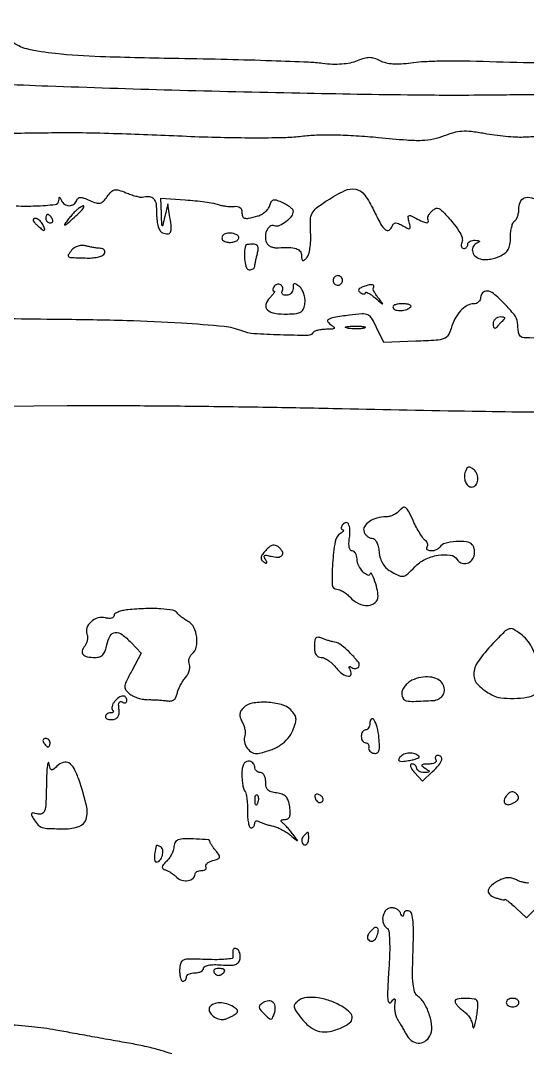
# Model space of a CAD drawing. Extents: x 0 to 5034, y 0 to 2560.
# Drawn here: x 1067.1 to 1186, y 2066.5 to 2308.5 of the extents above; entities that cross this region are included whole.
import ezdxf

# ---------------------------------------------------------------- set-up
doc = ezdxf.new("R2010")
doc.units = 0

msp = doc.modelspace()

# ---------------------------------------------------------------- linework, layer by layer
for points in [[(1336.676578, 2318.858857, -0.00002), (1264.40431, 2319.816549, -0.099619)], [(904.70368, 2295.09649, -0.000885), (934.860189, 2294.907063, -0.000561), (970, 2294.584683, 0.000346), (993.162058, 2294.362214, 0.000511), (1013.490625, 2294.201785, 0.000229), (1030.845005, 2294.090482, 0.009962), (1034.5, 2294.141531, -0.006453), (1039.2169, 2294.24052, -0.008371), (1043.541671, 2294.203048, -0.002688), (1050.435598, 2293.990772, -0.000128), (1073.5, 2293.150498, 0.002174), (1102.595487, 2292.209705, 0.001985), (1132.59759, 2291.489365, 0.002007), (1159.534698, 2291.057776, 0.005968), (1178, 2291.056495, -0.000814), (1184.119056, 2291.119146, -0.001083), (1189.68125, 2291.154983, -0.000762)], [(1190.125917, 2298.632375, -0.017633), (1185.018268, 2298.58039, -0.001666), (1172.5, 2298.936194, 0.008433), (1168.697823, 2298.992776, 0.007342), (1164.715806, 2298.926394, 0.007403), (1161.114992, 2298.760067, 0.02155), (1158.638915, 2298.501475, -0.021088), (1156.356597, 2298.260984, -0.034125), (1154.405293, 2298.27154, -0.040592), (1152.767299, 2298.527102, -0.063958), (1151.439114, 2299.032585, 0.043728), (1150.113577, 2299.599267, 0.080128), (1148.955951, 2299.782142, 0.070314), (1147.699998, 2299.600496, 0.027174), (1146.036466, 2299.015105, -0.04775), (1144.401982, 2298.51438, -0.031971), (1142.463628, 2298.245322, -0.028873), (1140.287323, 2298.209896, -0.022612), (1137.933974, 2298.414371, 0.022712), (1134.648089, 2298.699205, 0.001818), (1125.94554, 2299.024969, 0.002455), (1115.556396, 2299.32498, 0.001881), (1104.197707, 2299.554414, -0.003889), (1085.839338, 2299.998995, -0.017992), (1075.245593, 2300.720176, -0.029808), (1068.570134, 2301.821789, -0.121481), (1064.921259, 2303.652056, 0.078319)], [(1188.59236, 2281.214299, 0.007368), (1185, 2281.092247, -0.025803), (1183.268038, 2281.097264, -0.009968), (1180.872238, 2281.275905, -0.009838), (1178.277659, 2281.573068, -0.011983), (1175.862938, 2281.956997, 0.016196), (1172.788453, 2282.419307, 0.04377), (1170.584233, 2282.484084, 0.052185), (1168.633778, 2282.164557, 0.032293), (1166.435497, 2281.408602, -0.045973), (1163.913891, 2280.617796, -0.045874), (1161.288398, 2280.30033, -0.026562), (1157.626079, 2280.389937, -0.005229), (1151.072559, 2280.968346, 0.009348), (1145.819275, 2281.388412, 0.011146), (1140.853574, 2281.581202, 0.012167), (1136.462142, 2281.546857, 0.024285), (1133, 2281.2668, -0.026704), (1129.314781, 2280.986622, -0.005263), (1122.68125, 2280.907281, -0.005566), (1114.942229, 2280.982329, -0.005143), (1107, 2281.229516, 0.000962), (1090.91857, 2281.86465, 0.005763), (1082.540654, 2282.082731, 0.006251), (1074.432353, 2282.098919, 0.001257), (1060, 2281.911009, -0.004283)], [(1066.04019, 2264.990097, 0.018565), (1070.630076, 2264.984473, 0.018205), (1075.185107, 2265.314407, 0.364748), (1076.078947, 2266.25, -0.011437), (1076.135242, 2266.903389, -0.382689), (1076.242982, 2267, -0.295955), (1076.382013, 2266.909806, -0.009076), (1076.662281, 2266.25, 0.15327), (1077.384676, 2265.370615, 0.144912), (1078.497061, 2265.037329, 0.149983), (1079.583366, 2265.366785, 0.165701), (1080.24608, 2266.23824, -0.128895), (1080.593894, 2266.771293, -0.183145), (1081.115368, 2266.975969, -0.091392), (1081.933815, 2266.835026, -0.01868), (1083.297811, 2266.274077, 0.028164), (1084.815436, 2265.683326, 0.133673), (1085.73798, 2265.637965, 0.14903), (1086.501619, 2266.067646, 0.037863), (1087.413463, 2267.179913, -0.039846), (1088.338743, 2268.299498, -0.149892), (1089.127667, 2268.733483, -0.125648), (1090.106787, 2268.689749, -0.024524), (1091.782774, 2268.089978, 0.014849), (1092.957133, 2267.643914, 0.017504), (1094.093689, 2267.294446, 0.016568), (1095.064454, 2267.066976, 0.096279), (1095.587709, 2267.064324, -0.066279), (1097.286792, 2267.157073, -0.197871), (1098.305493, 2266.641495, -0.146688), (1098.850501, 2265.421976, -0.032256), (1099, 2263.106989, 0.027604), (1099.091663, 2261.447963, 0.049062), (1099.374603, 2260.110236, 0.064119), (1099.817612, 2259.15575, 0.161836), (1100.402234, 2258.67589, 0.078572), (1101.611062, 2258.418761, 0.301696), (1102.240789, 2258.790491, 0.136861), (1102.434538, 2259.858371, 0.016657), (1102.132643, 2262.244309), (1101.61, 2265.5), (1100.923315, 2262.5, -0.00147), (1100.433268, 2260.387642, -0.552324), (1100.308855, 2260.344938, -0.217402), (1100.207202, 2260.548041, -0.000874), (1100.118315, 2263.149116), (1100, 2266.798233), (1105.702868, 2266.402116, -0.008642), (1108.03633, 2266.199457, -0.008978), (1110.331864, 2265.918307, -0.00873), (1112.307277, 2265.605019, -0.038116), (1113.452868, 2265.311356, 0.031029), (1114.364564, 2265.063845, 0.021918), (1115.412718, 2264.895524, 0.022214), (1116.432767, 2264.823, 0.04277), (1117.25, 2264.871215, -0.079923), (1117.949041, 2264.860666, -0.117382), (1118.510775, 2264.617661, -0.127869), (1118.87124, 2264.166815, -0.105412), (1119, 2263.562858, 0.07749), (1119.156486, 2262.559196, 0.258924), (1119.625005, 2262.118562, 0.115697), (1120.568273, 2262.101913, 0.012302), (1122.716881, 2262.621625, 0.063032), (1123.608362, 2262.985809, 0.050724), (1124.454705, 2263.583763, 0.052356), (1125.132686, 2264.311915, 0.084648), (1125.51981, 2265.062416, -0.056236), (1125.93467, 2265.992188, -0.203257), (1126.44452, 2266.369979, -0.142959), (1127.197788, 2266.334294, -0.024053), (1128.552929, 2265.79393, -0.028729), (1129.489792, 2265.300258, -0.037292), (1130.281173, 2264.738909, -0.040877), (1130.841342, 2264.192222, -0.180903), (1131, 2263.768056, -0.162725), (1130.583483, 2262.52213, -0.066541), (1129.315028, 2261.235104, -0.067455), (1127.784062, 2260.348187, -0.191484), (1126.572837, 2260.333676, 0.265722), (1125.558955, 2260.177295, 0.133724), (1124.768362, 2259.098538, 0.10243), (1124.508209, 2257.511025, 0.128667), (1124.943867, 2256.090825, 0.109545), (1125.35249, 2255.67093, 0.058336), (1126.003902, 2255.34474, 0.053908), (1126.781727, 2255.154399, 0.056177), (1127.571299, 2255.138571, -0.024113), (1130.101427, 2255.249908, -0.080753), (1131.733679, 2254.977452, -0.147719), (1132.651062, 2254.322707, -0.1659), (1133, 2253.3, 0.028591), (1133.047001, 2252.478736, 0.269578), (1133.25, 2252.206639, 0.274395), (1133.583583, 2252.251072, 0.029351), (1134.191682, 2252.791682, 0.127268), (1134.645937, 2253.563034, 0.030906), (1134.967278, 2255.018774, 0.029111), (1135.142806, 2256.817846, 0.023024), (1135.129144, 2258.773105, -0.020063), (1135.090733, 2261.749143, -0.113394), (1135.485511, 2263.275856, -0.110093), (1136.511852, 2264.498919, -0.018413), (1139.027205, 2266.281423, -0.034204), (1143.1106, 2268.572497, -0.163873), (1145.725334, 2268.88264, -0.186002), (1147.800176, 2267.539235, -0.046318), (1149.901682, 2264, 0.01398), (1151.542699, 2260.779159, 0.091264), (1152.681577, 2259.37426, 0.334474), (1153.553308, 2259.320126, 0.161331), (1154.286013, 2260.25, -0.099608), (1154.61629, 2260.793548, -0.203251), (1155.062851, 2260.995753, -0.115637), (1155.715335, 2260.859335, -0.023955), (1156.760102, 2260.309751, 0.013243), (1157.948112, 2259.651957, 0.256958), (1158.353939, 2259.661635, 0.317061), (1158.507543, 2259.996693, 0.017892), (1158.244447, 2261.173236, -0.020046), (1157.989479, 2262.336945, -0.309136), (1158.149675, 2262.691818, -0.250057), (1158.577966, 2262.716285, -0.014601), (1159.78795, 2262.113486, 0.016509), (1161.380859, 2261.327491, 0.075052), (1162.373393, 2261.046868, 0.3536), (1162.715147, 2261.258303, 0.223984), (1162.663977, 2261.75, -0.173735), (1162.587369, 2262.127239, -0.068854), (1162.736257, 2262.642729, -0.057082), (1163.06928, 2263.207598, -0.04458), (1163.547646, 2263.735886, -0.048611), (1164.284011, 2264.29417, -0.152117), (1164.879244, 2264.44593, -0.146566), (1165.469317, 2264.234979, -0.044021), (1166.192685, 2263.597478, -0.01392), (1168.50162, 2261.030817, -0.038699), (1169.924566, 2259.068469, -0.058372), (1170.630444, 2257.543128, -0.172485), (1170.602234, 2256.405823, 0.060149), (1170.466979, 2255.867716, 0.105989), (1170.505768, 2255.41296, 0.150064), (1170.707541, 2255.114319, 0.171323), (1171.031385, 2255, 0.102345), (1171.401, 2255.076457, 0.098664), (1171.715469, 2255.29375, 0.097132), (1171.92617, 2255.618313, 0.095827), (1172, 2256, -0.174481), (1172.135046, 2256.375212, -0.09916), (1172.514062, 2256.683059, -0.077299), (1173.080514, 2256.877201, -0.055301), (1173.75, 2256.921053, -0.021021), (1174.416573, 2256.862835, -0.185333), (1174.672067, 2256.724694, -0.449116), (1174.648042, 2256.54862, -0.051902), (1174.25, 2256.337719, 0.155472), (1173.29274, 2255.54443, 0.18607), (1173.058861, 2254.404645, 0.16027), (1173.653256, 2253.272284, 0.116079), (1174.885091, 2252.536471, 0.074646), (1175.794125, 2252.391342, 0.035102), (1176.984567, 2252.463901, 0.033791), (1178.24546, 2252.717669, 0.040362), (1179.385091, 2253.129598, 0.050818), (1180.675402, 2253.88401, 0.103125), (1181.459924, 2254.752494, 0.09458), (1181.871586, 2255.9143, 0.038), (1182, 2257.601498, -0.028211), (1182.073474, 2258.902663, -0.034584), (1182.29375, 2260.099876, -0.037039), (1182.613667, 2261.048892, -0.155751), (1183, 2261.5, 0.130646), (1183.384508, 2261.906663, 0.045439), (1183.70625, 2262.653525, 0.041396), (1183.926158, 2263.57934, 0.037634), (1184, 2264.559017, -0.1366), (1184.453048, 2266.186374, -0.222538), (1185.622371, 2266.968991, -0.1404), (1187.462373, 2266.73386, -0.051279)], [(1195.361951, 2233.910581, -0.007156), (1185.197088, 2234.022324, -0.380253), (1183.88465, 2235.25, 0.001813), (1183.830723, 2235.812104, 0.00113), (1183.763631, 2236.470652, 0.001133), (1183.694537, 2237.119698, 0.002056), (1183.63465, 2237.650092, 0.139539), (1182.915731, 2239.380155, 0.024994), (1180.584827, 2242.031871, 0.023351), (1178.018127, 2244.437543, 0.178442), (1176.492286, 2245, 0.099566), (1175.922784, 2244.885458, 0.098067), (1175.438359, 2244.559375, 0.097819), (1175.113896, 2244.072469, 0.098513), (1175, 2243.5, -0.103894), (1174.879773, 2242.927643, -0.098961), (1174.538393, 2242.440625, -0.09673), (1174.028401, 2242.114249, -0.094386), (1173.428571, 2242, 0.130228), (1171.832325, 2241.577077, 0.076694), (1170.27695, 2240.342075, 0.06631), (1168.965621, 2238.482519, 0.055422), (1168.089039, 2236.229449, -0.073061), (1167.407918, 2234.645777, -0.168809), (1166.417527, 2233.837826, -0.071732), (1164.582198, 2233.453133, -0.006259), (1159.813787, 2233.210326), (1152.265536, 2232.920652), (1150.59724, 2236.436326, 0.024214), (1149.445444, 2238.588028, 0.152308), (1148.527418, 2239.407276, 0.125417), (1147.21932, 2239.640957, 0.01434), (1144.214471, 2239.335122, 0.007256), (1140.611541, 2238.810402, 0.08945), (1139.307611, 2238.352735, 0.444924), (1139.17787, 2237.765843, 0.097102), (1140.02896, 2236.96094, -0.047027), (1140.62077, 2236.503619, -0.461744), (1140.607957, 2236.226737, -0.152742), (1140.145436, 2236.054617, -0.011856), (1138.809017, 2236.015313, 0.028522), (1137.74111, 2235.948246, 0.034736), (1136.757321, 2235.759869, 0.037243), (1135.976925, 2235.489869, 0.153612), (1135.603347, 2235.167219, -0.262053), (1134.525076, 2234.571642, -0.005164), (1128.000508, 2234.690845, -0.010026), (1121.783864, 2234.993502, -0.08028), (1119, 2235.642134, 0.073984), (1114.846025, 2236.664975, 0.007802), (1104.857471, 2237.44693, 0.008634), (1091.979436, 2238.030123, 0.004715), (1076.168542, 2238.32356, -0.002042), (1064.320542, 2238.480093, -0.021737)], [(1054.5, 2217.87076), (1078, 2218.105378, -0.00379), (1089.816444, 2218.133771, -0.001362), (1106.640625, 2218.000828, -0.001351), (1125.080127, 2217.755062, -0.001602), (1142.5, 2217.419998, 0.001459), (1173.099377, 2216.8227, 0.00278), (1197.705141, 2216.551048, 0.002802)], [(1186.261314, 2106.077244, -0.068428), (1185.660988, 2106.082291, -0.028111), (1184.86152, 2106.245397, -0.027168), (1184.010661, 2106.519629, -0.031332), (1183.235491, 2106.873969, 0.063636), (1182.337505, 2107.216385, 0.067594), (1181.400776, 2107.312466, 0.064932), (1180.440708, 2107.155116, 0.052136), (1179.474177, 2106.750671, 0.037086), (1177.556879, 2105.509197, 0.16087), (1176.798635, 2104.408039, 0.281689), (1177.055073, 2103.463591, 0.100892), (1178.29079, 2102.696726, 0.013931), (1179.149819, 2102.405889, 0.022152), (1179.900816, 2102.210689, 0.017929), (1180.501207, 2102.105065, 0.311866), (1180.669436, 2102.189743, -0.446216), (1180.828223, 2102.227179, -0.010724), (1181.513855, 2101.727991, -0.016364), (1182.347747, 2101.048826, -0.009493), (1183.306121, 2100.18214), (1185.77337, 2097.864279), (1188.351399, 2100.442308, 0.069644)], [(1102.558797, 2065.939123, 0.012092), (1099.944284, 2066.778506, 0.016078), (1096.697547, 2067.622478, 0.011327), (1093, 2068.370121, -0.000105), (1088.770688, 2069.126918, -0.000069), (1083.901912, 2069.999888, -0.000069), (1079.162819, 2070.850958, -0.000134), (1075.36821, 2071.534002, 0.018644), (1069.686383, 2072.340953, 0.014919), (1063.520541, 2072.797807, 0.014917), (1057.864773, 2072.878637, 0.043976), (1054, 2072.477444, -0.013947), (1052.934674, 2072.30176, -0.000498), (1048.828125, 2071.745863, -0.000919), (1043.972737, 2071.10261, -0.000644), (1038.5, 2070.394967, 0.007169), (1032.380492, 2069.522361, 0.01284), (1027.386594, 2068.605081, 0.01398), (1023.549906, 2067.685302, 0.068426), (1021.5, 2066.818886, -0.014519), (1017.202737, 2064.429313, -0.008246)]]:
    msp.add_lwpolyline(points, format="xyb")
for points in [[(1080.5, 2264.234687, 0.038508), (1080.017106, 2263.819116, 0.01217), (1079.362014, 2263.128314, 0.012073), (1078.666335, 2262.319578, 0.013125), (1078.030261, 2261.5, 0.013415), (1077.406401, 2260.601509, 0.713204), (1077.495106, 2260.486971, 0.096709), (1077.920374, 2260.7305, 0.003787), (1079.280261, 2261.924314, 0.007448), (1080.855555, 2263.371176, 0.033506), (1081.703971, 2264.289249, 0.120548), (1081.932268, 2264.775367, 0.492678), (1081.75, 2264.984687, 0.109468), (1081.602471, 2264.942385, 0.010778), (1081.279687, 2264.758058, 0.013205), (1080.901233, 2264.517171, 0.010099)], [(1070, 2261.622445, 0.172995), (1070.07509, 2261.411909, 0.015689), (1070.44735, 2260.984529, 0.018888), (1070.939562, 2260.492636, 0.013646), (1071.522892, 2259.981001, 0.008807), (1072.382614, 2259.292701, 0.27071), (1072.644403, 2259.258808, 0.389672), (1072.735322, 2259.458284, 0.012731), (1072.415903, 2260.358556, 0.091143), (1071.856754, 2261.274265, 0.089947), (1071.00624, 2261.936277, 0.178047), (1070.321922, 2262.025462, 0.350363)], [(1073, 2262, 0.105053), (1073.081062, 2261.618444, 0.099167), (1073.311086, 2261.29375, 0.09642), (1073.654762, 2261.076123, 0.093332), (1074.059017, 2261, 0.108972), (1074.413961, 2261.078288, 0.182303), (1074.6254, 2261.29375, 0.161196), (1074.656512, 2261.6179, 0.082592), (1074.5, 2262, 0.029505), (1074.231006, 2262.382774, 0.035638), (1073.933975, 2262.70625, 0.038439), (1073.65171, 2262.934461, 0.151918), (1073.440983, 2263, 0.210953), (1073.272352, 2262.92554, 0.081139), (1073.129539, 2262.70625, 0.061769), (1073.032345, 2262.382849, 0.042167)], [(1114.487659, 2257.980032, 0.086456), (1114.347192, 2257.629461, 0.102024), (1114.345313, 2257.272696, 0.11056), (1114.481778, 2256.965717, 0.11748), (1114.733688, 2256.754232, 0.085984), (1115.764165, 2256.443417, 0.076224), (1116.8851, 2256.477903, 0.087776), (1117.803236, 2256.82141, 0.194412), (1118.25, 2257.404671, 0.34024), (1117.96037, 2258.116771, 0.094491), (1116.74709, 2258.546191, 0.079865), (1115.313066, 2258.535234, 0.215807)], [(1079.057699, 2254.569523, 0.034719), (1078.276011, 2253.482221, 0.440828), (1078.39863, 2253.050104, 0.107736), (1079.183202, 2252.85039, 0.003015), (1082.694444, 2252.75, 0.029816), (1084.13753, 2252.803508, 0.040686), (1085.417882, 2253.033854, 0.046255), (1086.38445, 2253.388625, 0.203967), (1086.777778, 2253.833333, 0.111789), (1086.822077, 2254.278906, 0.138699), (1086.660764, 2254.661303, 0.130007), (1086.312405, 2254.919264, 0.09241), (1085.833333, 2255.013655, -0.027914), (1085.17851, 2255.056972, -0.010987), (1084.283646, 2255.186585, -0.010834), (1083.32032, 2255.369336, -0.013304), (1082.430143, 2255.583177, 0.070058), (1081.501981, 2255.697427, 0.06875), (1080.572062, 2255.552414, 0.069906), (1079.72988, 2255.164576, 0.076882)], [(1119.918758, 2255.75, 0.064765), (1119.593419, 2254.01009, 0.048398), (1119.673904, 2252.058567, 0.051051), (1120.065032, 2250.459955, 0.317251), (1120.716978, 2250, 0.05642), (1121.208741, 2250.055668, 0.074876), (1121.627123, 2250.220313, 0.093164), (1121.910317, 2250.463813, 0.165646), (1122.013655, 2250.75, -0.038866), (1122.054429, 2251.173885, -0.007282), (1122.200423, 2251.940625, -0.007754), (1122.398446, 2252.833587, -0.007025), (1122.630286, 2253.75, 0.035681), (1122.837873, 2254.826446, 0.136451), (1122.73538, 2255.4953, 0.199763), (1122.336283, 2255.869475, 0.089952), (1121.616631, 2256, 0.014479), (1120.991238, 2255.981886, 0.022073), (1120.451021, 2255.926562, 0.0181), (1120.026999, 2255.848356, 0.265489)], [(1140.552786, 2248.08541, 0.099038), (1140.401684, 2247.679226, 0.097945), (1140.417584, 2247.244476, 0.097945), (1140.597789, 2246.848514, 0.099038), (1140.91459, 2246.552786, 0.099038), (1141.320774, 2246.401684, 0.097945), (1141.755524, 2246.417584, 0.097945), (1142.151486, 2246.597789, 0.099038), (1142.447214, 2246.91459, 0.099038), (1142.598316, 2247.320774, 0.097945), (1142.582416, 2247.755524, 0.097945), (1142.402211, 2248.151486, 0.099038), (1142.08541, 2248.447214, 0.099038), (1141.679226, 2248.598316, 0.097945), (1141.244476, 2248.582416, 0.097945), (1140.848514, 2248.402211, 0.099038)], [(1126.510081, 2246.016312, 0.043874), (1126.314019, 2245.626367, 0.095409), (1126.251668, 2245.298542, 0.173545), (1126.327925, 2245.086985, 0.223927), (1126.512412, 2245, -0.475364), (1126.619731, 2244.868181, -0.085628), (1126.485917, 2244.528253, -0.041412), (1126.109966, 2244.011152, -0.018497), (1125.536911, 2243.394054, 0.129892), (1124.643474, 2241.858874, 0.28109), (1125.005833, 2240.595473, 0.150027), (1126.714274, 2239.77943, 0.043455), (1129.664012, 2239.599501, 0.020916), (1131.788333, 2239.743665, 0.112738), (1132.87503, 2240.120889, 0.164897), (1133.476272, 2240.856383, 0.059605), (1133.800558, 2242.185097, 0.060207), (1133.800603, 2243.231501, 0.049966), (1133.557351, 2244.318913, 0.051998), (1133.12226, 2245.283273, 0.087811), (1132.550558, 2245.958041, 0.018311), (1131.695799, 2246.616106, 0.211219), (1131.290635, 2246.699575, 0.314456), (1131.057496, 2246.448472, 0.034761), (1131, 2245.622445, -0.095038), (1130.881216, 2245.003159, -0.096915), (1130.542039, 2244.476593, -0.098829), (1130.035873, 2244.124093, -0.103188), (1129.440983, 2244, -0.06068), (1128.885513, 2244.067661, -0.129571), (1128.50893, 2244.273452, -0.191518), (1128.36763, 2244.57792, -0.153598), (1128.457295, 2244.930902, 0.100828), (1128.604475, 2245.330874, 0.098348), (1128.585377, 2245.760315, 0.097513), (1128.403043, 2246.152776, 0.097277), (1128.08541, 2246.447214, 0.106468), (1127.675905, 2246.592734, 0.099401), (1127.231932, 2246.562118, 0.096033), (1126.821919, 2246.359753, 0.092075)], [(1147.566376, 2246.046976, 0.031363), (1146.744622, 2245.688894, 0.155002), (1146.390594, 2245.337821, 0.286105), (1146.417427, 2244.982088, 0.096451), (1146.816376, 2244.613486, 0.042555), (1147.270552, 2244.383628, 0.092427), (1147.652311, 2244.306589, 0.170269), (1147.898556, 2244.388878, 0.231767), (1148, 2244.595971, -0.485601), (1148.166463, 2244.726952, -0.063225), (1148.655875, 2244.540646, -0.036641), (1149.375282, 2244.086333, -0.017459), (1150.232767, 2243.404988, 0.00067), (1151.810218, 2242.062764, 0.177309), (1151.976098, 2242.001706, 0.62326), (1152.01232, 2242.075216, 0.001217), (1150.982767, 2243.403695, -0.020485), (1150.438901, 2244.164268, -0.030531), (1150.033479, 2244.874385, -0.030802), (1149.788065, 2245.461156, -0.253848), (1149.833333, 2245.737028, 0.214061), (1149.94501, 2246.197202, 0.323429), (1149.658454, 2246.47038, 0.094308), (1148.818901, 2246.426534, 0.027007)], [(1154.444954, 2241.089067, 0.187217), (1155.162288, 2240.547052, 0.082243), (1156.364571, 2240.410849, 0.075716), (1157.656243, 2240.675986, 0.108371), (1158.637722, 2241.304389, 0.380548), (1158.652947, 2241.565918, 0.143875), (1158.328328, 2241.795664, 0.058498), (1157.607391, 2241.95178, 0.024102), (1156.60765, 2242, 0.03202), (1155.601221, 2241.935482, 0.067757), (1154.848013, 2241.732413, 0.13067), (1154.462001, 2241.433743, 0.310977)], [(1180.4283, 2238.25, 0.019542), (1180.02775, 2237.890763, 0.01106), (1179.569889, 2237.426563, 0.011028), (1179.128314, 2236.937434, 0.017789), (1178.776946, 2236.5, -0.111066), (1178.485745, 2236.250498, -0.327207), (1178.239691, 2236.28649, -0.159858), (1178.068396, 2236.618706, -0.037587), (1178.015313, 2237.25, -0.092982), (1178.13542, 2237.922707, -0.098893), (1178.490372, 2238.489797, -0.101386), (1179.027441, 2238.867015, -0.102919), (1179.666667, 2239, -0.043317), (1180.247958, 2238.949546, -0.152297), (1180.577897, 2238.779687, -0.297449), (1180.631514, 2238.533999, -0.129577)], [(1147.761659, 2236.31292, -0.041951), (1146.934218, 2236.169017, -0.020826), (1145.869594, 2236.119272, -0.020511), (1144.754739, 2236.159391, -0.028254), (1143.761659, 2236.292739, -0.082665), (1143.319562, 2236.45659, -0.67161), (1143.339362, 2236.605813, -0.053901), (1144.071102, 2236.715166, -0.008901), (1145.5, 2236.747817, -0.009782), (1146.938425, 2236.726931, -0.038992), (1147.814362, 2236.62839, -0.417468), (1147.916221, 2236.476221, -0.285845)], [(1171.42322, 2202.660511, 0.092318), (1171.193226, 2201.412842, 0.098771), (1171.437939, 2200.197674, 0.117882), (1172.076461, 2199.322491, 0.178306), (1172.952028, 2199, 0.230632), (1173.857187, 2199.440974, 0.13605), (1174.328344, 2200.575297, 0.11249), (1174.18744, 2201.96844, 0.139198), (1173.452392, 2203.039511, 0.038154), (1172.700549, 2203.572243, 0.183217), (1172.192844, 2203.663459, 0.207754), (1171.791915, 2203.392494, 0.050137)], [(1156.046941, 2193.55656, -0.063252), (1155.409592, 2192.960738, -0.044267), (1154.563742, 2192.45724, -0.044538), (1153.650532, 2192.114097, -0.067707), (1152.811814, 2192, 0.067519), (1150.673752, 2191.709959, 0.082104), (1148.841699, 2190.861953, 0.11001), (1147.746738, 2189.696702, 0.229291), (1147.644227, 2188.484746, 0.071687), (1147.961383, 2187.917132, 0.063749), (1148.437199, 2187.436144, 0.06685), (1148.992746, 2187.110658, 0.099444), (1149.54363, 2187, -0.201025), (1150.091009, 2186.770658, -0.076475), (1150.584664, 2186.085886, -0.057713), (1150.969233, 2185.053771, -0.036096), (1151.186642, 2183.781196, 0.047508), (1151.490373, 2182.218682, 0.071237), (1152.067689, 2180.957114, 0.072238), (1152.968868, 2179.92052, 0.050408), (1154.240603, 2179.031281, 0.027813), (1155.954461, 2178.1952, 0.157453), (1156.954076, 2178.109107, 0.132401), (1157.906218, 2178.616598, 0.017542), (1159.531072, 2180.250084, -0.094388), (1161.889021, 2181.987092, -0.068337), (1165.003596, 2182.985563, -0.076349), (1167.881216, 2183.047049, -0.225243), (1169.5, 2182, 0.147298), (1170.385548, 2181.215873, 0.148878), (1171.552852, 2181.055356, 0.139075), (1172.671158, 2181.575438, 0.123802), (1173.410264, 2182.626748, 0.069617), (1173.574909, 2183.338263, 0.055008), (1173.557893, 2184.128975, 0.056273), (1173.372062, 2184.87588, 0.084311), (1173.036234, 2185.456341, 0.195334), (1171.721251, 2186.161563, 0.045394), (1169.163525, 2186.20179, 0.045435), (1166.637798, 2185.779123, 0.192477), (1165.428743, 2184.884704, -0.100562), (1165.110387, 2184.545717, -0.05213), (1164.601957, 2184.259882, -0.048838), (1163.996296, 2184.06561, -0.053249), (1163.381966, 2184, -0.063537), (1162.849463, 2184.067941, -0.134541), (1162.491594, 2184.273452, -0.191559), (1162.361705, 2184.57769, -0.145654), (1162.457295, 2184.930902, 0.108069), (1162.599124, 2185.334062, 0.099642), (1162.565901, 2185.772352, 0.095584), (1162.362307, 2186.178293, 0.090687), (1162.019109, 2186.48819, -0.101332), (1161.520849, 2186.957558, -0.015391), (1160.764749, 2188.105362, -0.016704), (1159.948422, 2189.536718, -0.013765), (1159.172183, 2191.113848, 0.010625), (1158.084823, 2193.358572, 0.109188), (1157.432768, 2194.148848, 0.303165), (1156.811465, 2194.195351, 0.091268)], [(1142.510081, 2190.016312, 0.058885), (1142.328171, 2189.625806, 0.123598), (1142.304124, 2189.294043, 0.186429), (1142.436321, 2189.07461, 0.161643), (1142.690983, 2188.984687, -0.232844), (1142.862293, 2188.896271, -0.305384), (1142.869834, 2188.725067, -0.088577), (1142.626115, 2188.450223, -0.025931), (1142.163771, 2188.122378, 0.211528), (1140.885399, 2186.208681, 0.025957), (1140.267838, 2181.092221, 0.024526), (1140.1714, 2176.063565, 0.405493), (1141.267213, 2175, -0.097309), (1141.932296, 2174.869325, -0.038308), (1142.770524, 2174.449219, -0.03609), (1143.632526, 2173.842478, -0.037458), (1144.386877, 2173.125, 0.099294), (1146.353802, 2171.668796, 0.119957), (1148.599549, 2171.212201, 0.17164), (1150.280247, 2171.879906, 0.225126), (1150.929715, 2173.375, 0.051285), (1150.682549, 2175.187343, 0.025559), (1150.021407, 2177.409923, 0.0529), (1149.401314, 2178.707031, 0.725126), (1149.070285, 2178.627555, -0.509118), (1148.528967, 2178.296728, -0.114682), (1147.483931, 2179.045344, -0.057682), (1146.365851, 2180.660236, -0.123203), (1146, 2182.122445, 0.057378), (1145.917318, 2182.840576, 0.076659), (1145.67291, 2183.448468, 0.095615), (1145.311268, 2183.855883, 0.165023), (1144.886501, 2184, -0.246021), (1144.467251, 2184.219579, -0.097873), (1144.200036, 2184.83313, -0.061407), (1144.11014, 2185.797337, -0.029017), (1144.21977, 2187.044028, 0.042908), (1144.340486, 2189.054753, 0.124688), (1143.96671, 2190.385119, 0.360002), (1143.287495, 2190.638987, 0.172634)], [(1124.586649, 2184.095746, 0.026928), (1123.805233, 2183.13283, 0.111065), (1123.510294, 2182.447975, 0.191391), (1123.615153, 2181.910795, 0.112024), (1124.089366, 2181.444769, 0.023842), (1124.622559, 2181.149387, 0.364174), (1124.812663, 2181.195962, 0.284987), (1124.829777, 2181.418412, 0.018778), (1124.498137, 2182.003015, -0.06136), (1124.223057, 2182.601219, -0.356924), (1124.34187, 2182.90111, -0.172455), (1124.804063, 2182.978723, -0.020152), (1125.842632, 2182.751404, 0.064638), (1127.468426, 2182.544338, 0.220385), (1128.411449, 2182.983983, 0.308221), (1128.499284, 2183.835838, 0.096007), (1127.640781, 2184.883162, 0.084436), (1126.90715, 2185.307363, 0.153208), (1126.221488, 2185.342862, 0.112058), (1125.489584, 2184.965991, 0.034147)], [(1092.25, 2170.186642, 0.030348), (1091.005147, 2169.989836, 0.045176), (1089.954688, 2169.655933, 0.055108), (1089.220205, 2169.246867, 0.242739), (1089, 2168.82001, -0.214355), (1088.838961, 2168.461633, -0.11837), (1088.407333, 2168.231122, -0.080251), (1087.755128, 2168.169164, -0.047619), (1086.982409, 2168.294349, 0.133262), (1085.23529, 2168.2783, 0.113244), (1083.611483, 2167.391892, 0.124746), (1082.641374, 2165.965893, 0.180828), (1082.654365, 2164.458326, -0.082498), (1082.790612, 2163.792306, -0.056232), (1082.732429, 2163.019921, -0.055257), (1082.500255, 2162.263832, -0.071217), (1082.120552, 2161.645256, 0.102501), (1081.537901, 2160.548771, 0.262099), (1081.734686, 2159.702686, 0.165104), (1082.723243, 2159.159609, 0.043803), (1084.541667, 2159, 0.07724), (1085.622374, 2159.16795, 0.128204), (1086.397482, 2159.657547, 0.101902), (1086.947631, 2160.556256, 0.03722), (1087.35, 2162, -0.074838), (1088.106069, 2164.092059, -0.252091), (1089.282378, 2164.863937, -0.185591), (1090.87852, 2164.404636, -0.042379), (1093.007148, 2162.492392), (1095.362924, 2159.984783), (1093.164087, 2155.865339, 0.009058), (1091.848371, 2153.289113, 0.094073), (1091.536419, 2152.146286, 0.191578), (1091.791748, 2151.319971, 0.061109), (1092.732625, 2150.406774, 0.055597), (1093.590569, 2149.895612, 0.032141), (1094.715209, 2149.469745, 0.031759), (1095.913452, 2149.183836, 0.045684), (1097, 2149.097355, -0.011121), (1098.100354, 2149.085953, -0.007732), (1099.34187, 2149.026233, -0.007802), (1100.532247, 2148.931838, -0.015939), (1101.461685, 2148.813528, 0.073744), (1102.34356, 2148.803594, 0.122067), (1103.031461, 2149.077464, 0.119919), (1103.51983, 2149.645328, 0.069674), (1103.814923, 2150.5, -0.045061), (1104.074104, 2151.389948, -0.025404), (1104.537382, 2152.415622, -0.025176), (1105.114491, 2153.411081, -0.037385), (1105.724519, 2154.212755, 0.055467), (1106.263383, 2154.976599, 0.052849), (1106.631596, 2155.852477, 0.057061), (1106.785084, 2156.703864, 0.108111), (1106.680722, 2157.389642, -0.087981), (1106.557845, 2158.025487, -0.069334), (1106.644064, 2158.722576, -0.069018), (1106.918402, 2159.37267, -0.08544), (1107.344897, 2159.871276, 0.168116), (1108.293942, 2161.436875, 0.083696), (1108.399173, 2163.782281, 0.082588), (1107.725824, 2166.063938, 0.155058), (1106.415064, 2167.44459, -0.020718), (1105.63068, 2167.920254, -0.018511), (1104.857442, 2168.476458, -0.018902), (1104.200154, 2169.028278, -0.053365), (1103.801761, 2169.475266, 0.201164), (1102.764073, 2170.114936, 0.023475), (1099.997376, 2170.416155, 0.024292), (1096.428029, 2170.462304, 0.01512)], [(1177.849853, 2162.240744, 0.034703), (1174.399367, 2158.05253, 0.151683), (1173.405695, 2155.040607, 0.206296), (1174.427714, 2152.549213, 0.070926), (1177.63783, 2150.193827, 0.094151), (1179.710519, 2149.544376, 0.034217), (1182.799886, 2149.397545, 0.034082), (1185.867051, 2149.671407, 0.099422), (1187.850252, 2150.407451, 0.25356), (1189.149846, 2152.674244, 0.066595), (1188.678186, 2156.981192, 0.062002), (1186.948992, 2161.494038, 0.108629), (1184.364679, 2164.524099, 0.036926), (1182.685171, 2165.611059, 0.212538), (1181.654726, 2165.695471, 0.111955), (1180.536561, 2164.994298, 0.007307)], [(1136, 2161.606989, 0.042717), (1136.097642, 2160.466174, 0.095637), (1136.404017, 2159.6558, 0.131711), (1136.913188, 2159.175014, 0.12434), (1137.60608, 2159, -0.113237), (1138.359875, 2158.827068, -0.040109), (1139.320235, 2158.262826, -0.037326), (1140.312226, 2157.450759, -0.035933), (1141.186155, 2156.490472, 0.067442), (1142.590655, 2155.129662, 0.138649), (1144.012184, 2154.595602, 0.405742), (1144.61559, 2155.090635, 0.168164), (1144.361803, 2156.223607, -0.036606), (1144.154924, 2156.620601, -0.307314), (1144.190983, 2156.809017, -0.307314), (1144.379399, 2156.845076, -0.036606), (1144.776393, 2156.638197, 0.078757), (1145.231632, 2156.447662, 0.090706), (1145.701083, 2156.420272, 0.100778), (1146.111243, 2156.557797, 0.123834), (1146.400081, 2156.838328, 0.315025), (1146.341015, 2157.877235, 0.027642), (1144.500278, 2159.96571, 0.032433), (1142.353441, 2161.880205, 0.124387), (1140.728492, 2162.5979, -0.022761), (1140.135266, 2162.726773, -0.009461), (1139.346807, 2162.952093, -0.009338), (1138.509968, 2163.225656, -0.011915), (1137.75, 2163.510369, 0.063815), (1136.867932, 2163.740137, 0.243319), (1136.350345, 2163.551206, 0.160672), (1136.070446, 2162.932459, 0.026555)], [(1158.895223, 2153.635082, 0.058569), (1157.979193, 2153.035589, 0.054737), (1157.203597, 2152.227578, 0.058761), (1156.675725, 2151.343311, 0.105588), (1156.5, 2150.520467, 0.130118), (1156.792039, 2149.417256, 0.212478), (1157.558321, 2148.853244, 0.062531), (1159.255321, 2148.698599, 0.004689), (1163.893011, 2148.9, 0.117116), (1165.258308, 2149.301403, 0.137549), (1166.202355, 2150.258952, 0.140941), (1166.497301, 2151.548348, 0.125253), (1166.083985, 2152.86411, 0.14489), (1164.920059, 2153.904565, 0.083904), (1163.099032, 2154.416898, 0.073552), (1160.964235, 2154.331459, 0.069022)], [(1089.131121, 2148.657991, 0.050768), (1088.753708, 2148.095866, 0.066538), (1088.537806, 2147.516912, 0.082297), (1088.507446, 2147.010146, 0.171918), (1088.675343, 2146.657991, -0.113033), (1088.832285, 2146.407824, -0.253554), (1088.79734, 2146.193285, -0.172529), (1088.56848, 2146.046271, -0.057388), (1088.166667, 2146, 0.076588), (1087.72095, 2145.931324, 0.089609), (1087.342708, 2145.732242, 0.100759), (1087.089852, 2145.436105, 0.12715), (1087, 2145.088484, 0.201076), (1087.136812, 2144.762038, 0.106243), (1087.514062, 2144.522681, 0.076788), (1088.080078, 2144.407696, 0.049451), (1088.75, 2144.442347, 0.091554), (1089.502863, 2144.70283, 0.136465), (1089.991974, 2145.193465, 0.113445), (1090.212184, 2145.940486, 0.051701), (1090.168623, 2146.963174, -0.03064), (1090.090307, 2147.886486, -0.116728), (1090.209484, 2148.448255, -0.266879), (1090.499599, 2148.650049, -0.161307), (1090.918623, 2148.550294, 0.07477), (1091.332227, 2148.373319, 0.151582), (1091.682346, 2148.389374, 0.187475), (1091.913932, 2148.591405, 0.121291), (1092, 2148.940983, 0.179203), (1091.722334, 2149.690826, 0.244673), (1091.065292, 2149.954472, 0.135512), (1090.114628, 2149.588249, 0.060318)], [(1119.352072, 2147.209214, 0.063032), (1118.771065, 2146.459823, 0.112536), (1118.534727, 2145.720681, 0.100825), (1118.630552, 2144.895632, 0.043728), (1119.066836, 2143.875115, -0.037573), (1119.441822, 2143.026973, -0.036185), (1119.691257, 2142.121605, -0.038416), (1119.791029, 2141.292112, -0.097364), (1119.699981, 2140.694561, 0.138677), (1119.595905, 2139.204326, 0.10539), (1120.260516, 2137.699438, 0.112524), (1121.436076, 2136.666706, 0.175829), (1122.754039, 2136.469396, 0.035394), (1125.76008, 2137.302163, 0.060697), (1128.08503, 2138.460599, 0.071689), (1129.792364, 2139.978202, 0.077236), (1130.950541, 2141.880596, 0.023232), (1131.577979, 2143.619725, 0.101073), (1131.684967, 2144.704298, 0.126078), (1131.34772, 2145.61693, 0.04518), (1130.452745, 2146.690112, 0.132549), (1128.269629, 2147.945409, 0.052936), (1124.831131, 2148.473889, 0.052984), (1121.417126, 2148.271747, 0.156353)], [(1149, 2143.559017, -0.062283), (1148.925455, 2142.962904, -0.080552), (1148.70625, 2142.457961, -0.097988), (1148.381379, 2142.120018, -0.153634), (1148, 2142, 0.148195), (1147.618646, 2141.884432, 0.098894), (1147.29375, 2141.559375, 0.082425), (1147.074694, 2141.073457, 0.064853), (1147, 2140.5, 0.064853), (1147.074694, 2139.926543, 0.082425), (1147.29375, 2139.440625, 0.098894), (1147.618646, 2139.115568, 0.148195), (1148, 2139, -0.118823), (1148.361472, 2138.912868, -0.127304), (1148.632812, 2138.671833, -0.115992), (1148.769381, 2138.309317, -0.087594), (1148.75, 2137.882837, 0.135648), (1148.772092, 2137.436871, 0.106341), (1149.018379, 2137.017519, 0.091575), (1149.454692, 2136.689099, 0.07331), (1150.014694, 2136.505856, 0.158384), (1150.719477, 2136.608254, 0.204389), (1151.141044, 2137.099576, 0.084959), (1151.285816, 2138.154376, 0.015493), (1151.159061, 2140.129287, 0.038444), (1150.726411, 2142.620901, 0.078425), (1149.94557, 2144.440769, 0.499634), (1149.353631, 2144.489565, 0.183606)], [(1072.5, 2139, 0.029505), (1072.768994, 2138.617226, 0.035638), (1073.066025, 2138.29375, 0.038439), (1073.34829, 2138.065539, 0.151918), (1073.559017, 2138, 0.210953), (1073.727648, 2138.07446, 0.081139), (1073.870461, 2138.29375, 0.061769), (1073.967655, 2138.617151, 0.042167), (1074, 2139, 0.105053), (1073.918938, 2139.381556, 0.099167), (1073.688914, 2139.70625, 0.09642), (1073.345238, 2139.923877, 0.093332), (1072.940983, 2140, 0.108972), (1072.586039, 2139.921712, 0.182303), (1072.3746, 2139.70625, 0.161196), (1072.343488, 2139.3821, 0.082592)], [(1156.067934, 2135.581855, 0.095657), (1155.762868, 2135.026069, 0.396103), (1155.912416, 2134.71089, 0.116974), (1156.570788, 2134.617712, 0.013359), (1158.070609, 2134.797055, 0.020209), (1159.190483, 2135.007952, 0.042028), (1160.035982, 2135.279311, 0.074206), (1160.505426, 2135.56244, 0.442186), (1160.517418, 2135.815915, 0.121634), (1159.531773, 2136.411197, 0.088681), (1158.256767, 2136.570558, 0.088287), (1157.000307, 2136.278124, 0.118876)], [(1073.136182, 2129.133369, -0.005397), (1073.00612, 2124.692304, -0.063555), (1072.719393, 2122.991474, -0.231841), (1072.105147, 2122.331575, -0.156601), (1071.059751, 2122.274124, 0.019346), (1069.978074, 2122.512705, 0.322295), (1069.664217, 2122.362963, 0.256437), (1069.664213, 2121.976015, 0.014052), (1070.300297, 2120.890755, 0.047453), (1071.242633, 2119.659073, 0.134234), (1072.154209, 2119.092619, 0.064863), (1073.58843, 2118.86177, 0.005393), (1077.365663, 2118.789016, 0.084665), (1080.815939, 2119.347429, 0.242233), (1082.450749, 2121.046576, 0.133271), (1082.533638, 2124.257051, 0.022227), (1080.79121, 2130.235121, 0.036621), (1079.658115, 2132.905689, 0.136114), (1078.430591, 2134.236511, 0.226027), (1077.083526, 2134.386113, 0.113336), (1075.598707, 2133.45585, -0.026017), (1074.75481, 2132.695485, -0.276186), (1074.315251, 2132.632457, -0.230862), (1073.997568, 2132.994299, -0.019126), (1073.705951, 2134.24834, 0.722201), (1073.531376, 2134.271096, 0.084838), (1073.359727, 2133.674627, 0.017205), (1073.217685, 2131.822182, 0.005909)], [(1119, 2131.5, 0.019796), (1119.05, 2130.237647, 0.02404), (1119.200241, 2129.0633, 0.023655), (1119.416974, 2128.105865, 0.129589), (1119.681673, 2127.651661, -0.145128), (1119.944573, 2127.167153, -0.019022), (1120.146033, 2125.999637, -0.020812), (1120.277637, 2124.56085, -0.016047), (1120.30523, 2122.984994, 0.020728), (1120.346276, 2121.457573, 0.033568), (1120.521641, 2120.170592, 0.036784), (1120.78644, 2119.235916, 0.31515), (1121.123557, 2119, 0.120075), (1121.457839, 2119.081452, 0.100698), (1121.742545, 2119.311086, 0.091927), (1121.933755, 2119.654531, 0.081345), (1122, 2120.059017, -0.108416), (1122.077932, 2120.414207, -0.182008), (1122.292646, 2120.626083, -0.161643), (1122.615597, 2120.657885, -0.082994), (1122.996241, 2120.502323, 0.044119), (1123.523824, 2120.23738, 0.015136), (1124.328672, 2119.946375, 0.014909), (1125.240545, 2119.677382, 0.016697), (1126.133199, 2119.474348, -0.047644), (1127.103722, 2119.189514, -0.024263), (1128.260725, 2118.660005, -0.023864), (1129.410709, 2117.99324, -0.032819), (1130.369725, 2117.281042, 0.00081), (1131.843292, 2116.032893, 0.267144), (1131.985544, 2116.007147, 0.502108), (1132.014552, 2116.101901, 0.001096), (1130.982767, 2117.5, 0.01291), (1130.341706, 2118.319578, 0.011888), (1129.641813, 2119.128314, 0.011979), (1128.983701, 2119.819201, 0.038044), (1128.5, 2120.234687, -0.086627), (1128.220504, 2120.526207, -0.322291), (1128.228192, 2120.766083, -0.188481), (1128.505333, 2120.933194, -0.040098), (1129.076807, 2120.984687, 0.121625), (1129.787706, 2121.167551, 0.178828), (1130.210231, 2121.646345, 0.102704), (1130.35465, 2122.51664, 0.026377), (1130.221566, 2123.943733, 0.041466), (1129.87775, 2125.421367, 0.1121), (1129.332209, 2126.342372, 0.12163), (1128.472893, 2126.894008, 0.053384), (1127.144759, 2127.193733, -0.043112), (1125.85927, 2127.456268, -0.124638), (1125.083768, 2127.916528, -0.142823), (1124.681406, 2128.647054, -0.063835), (1124.579401, 2129.75, 0.056762), (1124.511752, 2130.614109, 0.079056), (1124.246686, 2131.341809, 0.100405), (1123.832104, 2131.826851, 0.167393), (1123.329401, 2132, -0.09934), (1122.822057, 2132.101804, -0.098015), (1122.390512, 2132.391667, -0.097873), (1122.101475, 2132.824477, -0.098737), (1122, 2133.333333, 0.111732), (1121.884901, 2133.841974, 0.100101), (1121.559375, 2134.275, 0.094518), (1121.072738, 2134.565493, 0.087646), (1120.5, 2134.666667, 0.156128), (1119.843483, 2134.456544, 0.127919), (1119.368421, 2133.888889, 0.080302), (1119.086365, 2132.915761, 0.030473)], [(1164.5, 2135, -0.230717), (1164.53829, 2134.618668, -0.170792), (1164.263868, 2134.287349, -0.092155), (1163.657291, 2134.061146, -0.041654), (1162.809017, 2133.984687, 0.011265), (1161.59016, 2133.949135, 0.210879), (1161.255355, 2133.780177, 0.418214), (1161.283036, 2133.516117, 0.025105), (1162, 2133, -0.011213), (1162.830411, 2132.436556, -0.309569), (1162.916542, 2132.201904, -0.327416), (1162.728916, 2132.047261, -0.011938), (1161.75, 2132.015313, -0.055234), (1161.080555, 2132.083567, -0.075283), (1160.514062, 2132.298248, -0.095191), (1160.134243, 2132.619685, -0.17131), (1160, 2133, 0.114747), (1159.911291, 2133.381451, 0.100386), (1159.660722, 2133.70625, 0.093604), (1159.286066, 2133.924228, 0.085274), (1158.845012, 2134, 0.297117), (1158.567927, 2133.819403, 0.186119), (1158.548878, 2133.418923, 0.075434), (1158.877268, 2132.774164, 0.028483), (1159.514043, 2131.984482), (1161.338062, 2129.968965), (1163.669031, 2132.158796, 0.02599), (1165.203667, 2133.758506, 0.098543), (1165.884405, 2134.957931, 0.281032), (1165.71817, 2135.673833, 0.201332), (1164.940983, 2136, 0.108972), (1164.586039, 2135.921712, 0.182303), (1164.3746, 2135.70625, 0.161196), (1164.343488, 2135.3821, 0.082592)], [(1122.683114, 2124.8125, -0.054073), (1122.461564, 2124.395823, -0.470617), (1122.279315, 2124.37858, -0.168741), (1122.137993, 2124.670344, -0.018894), (1122.078947, 2125.416667, -0.028489), (1122.089945, 2126.112848, -0.077125), (1122.200665, 2126.592839, -0.208169), (1122.385309, 2126.77538, -0.296942), (1122.604167, 2126.729167, -0.126455), (1122.797407, 2126.402231, -0.060344), (1122.876576, 2125.916927, -0.05415), (1122.839148, 2125.359369, -0.051402)], [(1136.15, 2126.05, 0.053161), (1136.35683, 2125.596593, 0.062883), (1136.645469, 2125.224531, 0.073742), (1136.968009, 2124.985296, 0.149613), (1137.275, 2124.925, 0.175736), (1137.869758, 2125.213035, 0.239194), (1138.044314, 2125.772743, 0.167686), (1137.694791, 2126.413248, 0.104687), (1136.95, 2126.85, 0.089632), (1136.522225, 2126.911576, 0.189618), (1136.22, 2126.78, 0.189618), (1136.088424, 2126.477775, 0.089632)], [(1181.10906, 2126.631409, 0.104703), (1180.519145, 2125.509482, 0.296225), (1180.769171, 2124.702783, 0.234486), (1181.712277, 2124.478358, 0.081818), (1183.039387, 2125.024342, 0.052869), (1183.652205, 2125.499182, 0.157747), (1183.900287, 2125.960916, 0.175012), (1183.818409, 2126.448412, 0.068226), (1183.399259, 2127.000741, 0.078798), (1182.829441, 2127.414571, 0.159006), (1182.287065, 2127.499587, 0.132469), (1181.729987, 2127.248606, 0.04788)], [(1133.666667, 2117.333333, 0.091591), (1133.164473, 2116.603555, 0.123462), (1133.025933, 2115.817117, 0.174374), (1133.283311, 2115.235448, 0.205037), (1133.833333, 2115, 0.17482), (1134.151326, 2115.114688, 0.093122), (1134.421875, 2115.440625, 0.073362), (1134.604977, 2115.926139, 0.053595), (1134.666667, 2116.5, 0.008529), (1134.647399, 2117.629444, 0.21365), (1134.514261, 2117.901518, 0.366638), (1134.276742, 2117.899594, 0.018617)], [(1098.923489, 2114.809017, 0.016663), (1098.569889, 2113.145076, 0.047861), (1098.475124, 2111.969263, 0.088289), (1098.614012, 2111.252307, 0.310247), (1098.981495, 2111, 0.233759), (1099.784685, 2111.39721, 0.095942), (1100.340063, 2112.515478, 0.095519), (1100.439157, 2113.764074, 0.230444), (1099.956326, 2114.526992, 0.025609), (1099.584083, 2114.731495, 0.046182), (1099.258446, 2114.853642, 0.066853), (1099.021062, 2114.885414, 0.344656)], [(1103.994041, 2116.166667, 0.118479), (1103.613853, 2115.928622, 0.069099), (1103.291999, 2115.494122, 0.062864), (1103.07415, 2114.939068, 0.062192), (1103, 2114.345238, -0.083467), (1102.884548, 2113.658453, -0.037282), (1102.520033, 2112.814304, -0.035565), (1101.991343, 2111.958257, -0.040282), (1101.366071, 2111.223214, 0.020345), (1100.556993, 2110.345471, 0.145136), (1100.326164, 2109.822651, 0.275895), (1100.491388, 2109.443423, 0.075082), (1101.098214, 2109.133929, -0.043373), (1101.714501, 2108.867211, -0.021714), (1102.443936, 2108.431399, -0.02138), (1103.164701, 2107.911676, -0.029488), (1103.761082, 2107.381775, 0.133537), (1104.928403, 2106.713575, 0.106357), (1106.383819, 2106.651722, 0.127149), (1107.553574, 2107.17745, 0.227685), (1108, 2108.106989, -0.170202), (1108.119439, 2108.447699, -0.094345), (1108.457961, 2108.737678, -0.074909), (1108.962643, 2108.933799, -0.055333), (1109.559017, 2109, 0.057279), (1110.11689, 2109.064119, 0.123316), (1110.499165, 2109.260354, 0.190626), (1110.648165, 2109.550501, 0.164268), (1110.570264, 2109.88631, -0.234456), (1110.534641, 2110.268326, -0.117746), (1110.815906, 2110.67767, -0.076387), (1111.390426, 2111.055624, -0.043434), (1112.175699, 2111.335695, 0.025011), (1113.363704, 2111.710739, 0.228881), (1113.728563, 2112.090809, 0.230528), (1113.656231, 2112.610976, 0.025359), (1112.914451, 2113.60308, -0.013345), (1112.372789, 2114.292373, -0.01727), (1111.915495, 2114.953942, -0.015086), (1111.574486, 2115.522694, -0.128179), (1111.5, 2115.808474, 0.390226), (1111.133252, 2116.206834, 0.008726), (1108.308706, 2116.391077, 0.016154), (1105.546664, 2116.433562, 0.076807)], [(1153.75, 2100.210676, 0.184979), (1152.639117, 2099.502953, 0.12227), (1152.050925, 2098.089739, 0.119803), (1152.186471, 2096.542847, 0.174579), (1153.030072, 2095.481414, -0.22926), (1153.460752, 2094.804276, -0.018209), (1153.634017, 2092.62522, -0.019019), (1153.648661, 2089.637005, -0.008283), (1153.451467, 2085.672397, 0.004815), (1153.196777, 2081.179888, 0.028503), (1153.220293, 2078.826088, 0.136927), (1153.509176, 2078.007196, 0.510323), (1153.966145, 2078, -0.01108), (1154.606264, 2078.816396, -0.36888), (1154.83357, 2078.857029, -0.292917), (1154.951421, 2078.625602, -0.008801), (1154.819708, 2077.5, 0.048845), (1154.787758, 2076.624382, 0.034419), (1154.915505, 2075.646875, 0.034878), (1155.170628, 2074.719596, 0.059583), (1155.524681, 2074, -0.008531), (1155.969619, 2073.289056, -0.004316), (1156.506939, 2072.379336, -0.004285), (1157.045758, 2071.430166, -0.006369), (1157.499722, 2070.58923, 0.106203), (1158.731687, 2069.108288, 0.149055), (1160.325305, 2068.491331, 0.161442), (1161.898802, 2068.887551, 0.128855), (1163.095025, 2070.177555, 0.140002), (1163.537058, 2072.219359, 0.058847), (1163.022274, 2075.007878, 0.057534), (1161.82717, 2077.720001, 0.098262), (1160.190182, 2079.564404, -0.160277), (1159.518948, 2080.537307, -0.046089), (1159.161751, 2082.355646, -0.027987), (1159.031047, 2085.201245, -0.007192), (1159.143575, 2089.803946, 0.007157), (1159.251386, 2094.201247, 0.025629), (1159.136067, 2097.009007, 0.03756), (1158.833924, 2098.797251, 0.245337), (1158.25, 2099.458157, 0.091229), (1157.767587, 2099.547955, 0.128876), (1157.346541, 2099.438534, 0.13869), (1157.053988, 2099.145503, 0.113318), (1156.929715, 2098.718615, -0.076845), (1156.851617, 2098.353993, -0.424111), (1156.686035, 2098.283171, -0.16477), (1156.456895, 2098.486043, -0.025611), (1156.179715, 2099.034, 0.097372), (1155.787991, 2099.593003, 0.078771), (1155.185604, 2100.012424, 0.077083), (1154.469785, 2100.231607, 0.086386)], [(1149.093942, 2094.613194, 0.042311), (1148.617675, 2093.929072, 0.115204), (1148.447636, 2093.367844, 0.161769), (1148.568255, 2092.906961, 0.11057), (1148.958505, 2092.525646, 0.14583), (1149.408901, 2092.403921, 0.123842), (1149.885127, 2092.536794, 0.101013), (1150.315928, 2092.914532, 0.070914), (1150.630601, 2093.479746, 0.051311), (1151.000492, 2094.848815, 0.281237), (1150.723725, 2095.527978, 0.330472), (1150.055158, 2095.526089, 0.059295)], [(1116.881579, 2090.309017, 0.025185), (1116.846398, 2089.939751, 0.014822), (1116.839752, 2089.496271, 0.014807), (1116.85945, 2089.051597, 0.024411), (1116.905483, 2088.678289, -0.417665), (1116.682327, 2088.36556, -0.016973), (1115.16304, 2088.173431, -0.020992), (1113.169706, 2088.073936, -0.012207), (1110.773904, 2088.113513, 0.006225), (1106.689039, 2088.229886, 0.095282), (1105.305166, 2087.986691, 0.236348), (1104.652548, 2087.275773, 0.060304), (1104.399086, 2085.685224, 0.030022), (1104.4222, 2084.656382, 0.047505), (1104.577771, 2083.788785, 0.061337), (1104.828929, 2083.186167, 0.269609), (1105.149086, 2083, 0.116773), (1105.473653, 2083.076849, 0.100533), (1105.750044, 2083.29375, 0.092975), (1105.935586, 2083.618102, 0.083742), (1106, 2084, -0.191087), (1106.151477, 2084.381882, -0.088204), (1106.5875, 2084.70625, -0.068025), (1107.234582, 2084.926307, -0.048028), (1108, 2085, 0.051855), (1108.765233, 2085.079576, 0.071756), (1109.4125, 2085.316213, 0.091754), (1109.847452, 2085.665617, 0.179656), (1110, 2086.076469, -0.293625), (1110.269767, 2086.496237, -0.061044), (1111.146046, 2086.773527, -0.043165), (1112.465365, 2086.903576, -0.021017), (1114.158518, 2086.852683, 0.016972), (1116.307488, 2086.770688, 0.079053), (1117.529282, 2086.959822, 0.152181), (1118.219477, 2087.445718, 0.128099), (1118.569452, 2088.272244, 0.052277), (1118.598341, 2088.971845, 0.054468), (1118.480133, 2089.652241, 0.060495), (1118.24147, 2090.214086, 0.124307), (1117.910933, 2090.555046, 0.072163), (1117.553783, 2090.710062, 0.125664), (1117.2328, 2090.715008, 0.160215), (1116.999675, 2090.571325, 0.139745)], [(1112.510081, 2084.983688, 0.090427), (1112.820631, 2084.639411, 0.095498), (1113.22714, 2084.434921, 0.099685), (1113.665803, 2084.401101, 0.108373), (1114.069098, 2084.542705, 0.050477), (1114.838655, 2085.13314, 0.315493), (1114.933879, 2085.592818, 0.25701), (1114.519563, 2085.914842, 0.039415), (1113.440983, 2086, 0.067432), (1112.890269, 2085.925389, 0.140899), (1112.524436, 2085.701458, 0.190788), (1112.397824, 2085.36964, 0.136093)], [(1123.991641, 2077.994523, 0.048612), (1123.2427, 2077.424142, 0.230626), (1123.053531, 2076.935623, 0.156242), (1123.294569, 2076.355604, 0.020361), (1124.213256, 2075.358622, 0.012702), (1125.294853, 2074.330358, 0.189147), (1125.774249, 2074.149449, 0.277941), (1126.145038, 2074.379458, 0.026747), (1126.596038, 2075.389676, 0.103134), (1126.837743, 2076.879211, 0.187305), (1126.347396, 2077.992167, 0.211547), (1125.294083, 2078.398938, 0.127006)], [(1132.352759, 2078.515994, 0.057248), (1131.459612, 2077.691014, 0.222061), (1131.261212, 2076.984195, 0.115605), (1131.637526, 2076.077919, 0.01145), (1133.066756, 2074.184754, 0.063712), (1135.082131, 2072.21485, 0.109011), (1137.210901, 2071.239652, 0.104769), (1139.613014, 2071.230928, 0.055653), (1142.452947, 2072.160515, 0.056401), (1144.274968, 2073.253207, 0.216815), (1144.882586, 2074.389954, 0.216296), (1144.425319, 2075.596849, 0.056147), (1142.757285, 2076.919505, 0.050129), (1139.936043, 2078.310518, 0.051456), (1136.91891, 2079.097253, 0.057085), (1134.208196, 2079.200872, 0.139783)], [(1169, 2078.220759, 0.154133), (1169.123457, 2077.829785, 0.030366), (1169.5875, 2077.246974, 0.029587), (1170.234302, 2076.609039, 0.023709), (1171, 2076, -0.055557), (1171.775056, 2075.298641, -0.043402), (1172.45117, 2074.385838, -0.044665), (1172.935737, 2073.411486, -0.077014), (1173.131641, 2072.529241, 0.108266), (1173.248179, 2072.124689, 0.593949), (1173.422861, 2072.124214, 0.066104), (1173.66801, 2072.757055, 0.01177), (1173.938169, 2074, 0.012956), (1174.169867, 2075.395117, 0.016503), (1174.307429, 2076.692188, 0.01452), (1174.354491, 2077.770392, 0.117561), (1174.247511, 2078.25, 0.2465), (1173.448225, 2078.837585, 0.039052), (1171.441738, 2078.983295, 0.039948), (1169.505431, 2078.81748, 0.366592)], [(1181, 2078, 0.148195), (1181.115568, 2077.618646, 0.098894), (1181.440625, 2077.29375, 0.082425), (1181.926543, 2077.074694, 0.064853), (1182.5, 2077, 0.064853), (1183.073457, 2077.074694, 0.082425), (1183.559375, 2077.29375, 0.098894), (1183.884432, 2077.618646, 0.148195), (1184, 2078, 0.148195), (1183.884432, 2078.381354, 0.098894), (1183.559375, 2078.70625, 0.082425), (1183.073457, 2078.925306, 0.064853), (1182.5, 2079, 0.064853), (1181.926543, 2078.925306, 0.082425), (1181.440625, 2078.70625, 0.098894), (1181.115568, 2078.381354, 0.148195)], [(1111.430902, 2076.888197, 0.234862), (1111.349298, 2076.005756, 0.113464), (1112.00162, 2075.042185, 0.090311), (1113.172319, 2074.292481, 0.097673), (1114.5, 2074.030626, 0.068656), (1114.987314, 2074.097857, 0.025261), (1115.646875, 2074.319877, 0.024474), (1116.35229, 2074.638417, 0.026959), (1117, 2075.015313, 0.02521), (1117.814678, 2075.610943, 0.226004), (1118, 2076, 0.226004), (1117.814678, 2076.389057, 0.02521), (1117, 2076.984687, 0.072014), (1115.440146, 2077.713558, 0.077823), (1113.779128, 2077.944258, 0.09081), (1112.345368, 2077.655937, 0.160777)]]:
    msp.add_lwpolyline(points, format="xyb", close=True)

doc.saveas('drawing.dxf')
